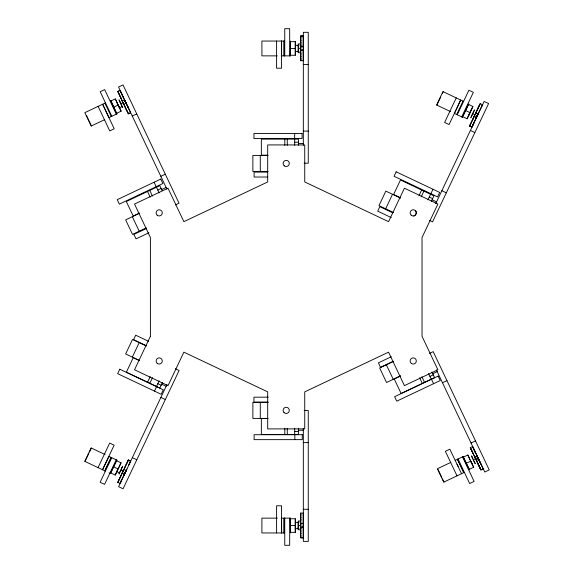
<?xml version="1.0" encoding="UTF-8"?>
<svg xmlns="http://www.w3.org/2000/svg" width="574" height="574" viewBox="0 0 574 574"><rect width="100%" height="100%" fill="white"/><g stroke="black" fill="none" stroke-linecap="round" stroke-linejoin="round"><path stroke-width="0.86" d="M295.309 41.665L295.309 55.248L290.365 55.248L290.365 41.665L295.309 41.665L295.323 45.784M295.309 518.753L295.309 532.335L290.365 532.335L290.365 518.753L295.309 518.753L295.28 524.744M300.676 48.144L300.74 52.686L298.265 52.686L298.229 47.204M298.229 524.292L298.229 527.578M300.69 48.474C302.742 44.428 297.346 41.228 298.243 46.795M303.172 35.983L303.165 46.472L300.697 46.472L300.704 35.983L303.244 36.062L300.704 35.983M300.776 52.887L300.769 60.751L300.668 48.13M300.64 525.354L300.654 523.51L303.165 523.56L303.172 513.07L300.704 513.07L300.654 523.51M303.165 523.56L303.244 537.838L300.769 537.838L300.776 527.355L303.244 527.355M300.69 525.562C302.742 521.515 297.346 518.315 298.243 523.883M295.28 47.656L295.309 45.368L299.011 45.368M298.236 47.534L298.265 44.047M298.236 524.629L298.265 521.135M300.69 525.095L300.683 524.959M300.654 47.843C300.848 44.062 304.507 46.989 303.122 50.125L303.244 60.751L300.697 60.672M300.754 527.664L300.762 527.025C302.398 530.828 296.514 530.763 298.243 526.968M303.23 527.664L303.23 527.025M298.243 527.614L298.265 529.773M295.402 528.216L295.309 528.632L299.011 528.632M295.301 522.562L299.011 522.455M298.258 45.375L298.286 45.712M116.852 471.749L115.216 475.071L110.753 472.954L116.565 460.685L121.028 462.795L119.521 466.181M115.216 475.071L121.028 462.795M119.478 472.99L116.838 471.627M119.485 466.282L118.438 468.197M468.915 115.065L467.064 118.739L462.601 116.63L468.413 104.353L472.876 106.47L471.003 110.674M467.064 118.739L470.336 111.894M120.167 471.484L118.99 474.024L120.483 470.802M121.76 468.119L122.685 466.217L121.487 468.693M124.859 467.423L122.901 471.34M125.534 471.627L125.397 472.172M472.015 115.152L470.838 117.699L472.33 114.47M473.607 111.787L474.533 109.885L473.335 112.361M476.707 111.091L475.38 113.781M477.381 115.295L476.858 116.386M121.545 474.49L117.799 482.39L128.339 459.968L130.607 461.13L128.669 465.119M125.096 472.789L125.261 472.101M125.555 471.835L125.39 472.158M477.367 115.259L477.188 115.675M117.77 482.289L120.031 483.444L126.624 469.446L123.977 475.028L125.95 470.802M474.124 122.377L471.878 127.112L469.647 126.058L474.877 114.714M116.967 471.347L117.756 469.647M125.498 471.649L125.347 472.022L125.519 471.584M470.924 110.638L471.29 109.813L470.285 111.873M477.927 114.176L475.674 113.056L477.927 114.176L482.454 104.798L480.187 103.643L474.748 115.008M475.085 114.384L473.134 118.639M477.668 115.03L477.963 114.291M477.252 115.525L477.905 114.118M125.67 471.677L126.861 469.037M123.116 470.967L121.222 475.085L121.473 474.59M469.604 113.315L468.649 115.396L468.843 115.03M470.651 111.22L469.733 113.372L472.876 106.47M120.339 471.075L121.301 469.051M125.34 471.993L125.146 472.445M472.187 114.743L473.148 112.726M481.643 106.434L481.909 105.867L481.636 106.412M132.336 357.121L139.209 342.613M85.017 461.446L88.748 453.575M89.494 451.996L91.359 448.057M98.046 467.623L109.67 443.071L114.133 445.187L102.509 469.733M102.567 469.762L108.96 456.395M104.798 470.816L111.141 457.428M104.848 470.845L111.191 457.456M111.751 457.722L100.12 482.268L104.583 484.384L116.213 459.831M147.575 382.234L150.252 376.594M149.807 383.289L152.483 377.649M110.43 473.485L116.773 460.097M156.501 386.46L159.177 380.82M154.492 391.109L156.602 386.646M162.492 382.471L159.852 388.046L126.373 372.189L133.247 357.688L139.532 360.659M125.003 467.193L128.339 459.968M166.984 384.523L118.596 486.68L123.058 488.797L179.088 370.517L175.364 368.759M120.031 483.444L121.53 480.287M123.403 476.334L124.149 474.755M385.663 208.785L392.53 194.277M436.864 105.121L440.595 97.243M442.461 93.304L443.207 91.725M456.237 97.903L444.606 122.449L449.069 124.565L460.7 100.012L454.414 113.43L462.522 117.275M456.696 114.513L462.988 101.096M457.256 114.778L468.886 90.233L473.349 92.342L461.718 116.895M418.998 195.684L421.675 190.044M421.23 196.746L423.906 191.099M462.278 117.161L468.865 103.887M464.014 114.126L464.761 112.547M427.931 199.917L430.6 194.27M430.866 193.718L432.975 189.255M431.304 201.438L433.951 195.856L400.473 179.999L393.599 194.507L400.666 197.858M469.647 126.058L473.392 118.158M476.851 110.861L480.187 103.643M471.878 127.112L477.181 115.647M435.738 203.612L484.133 101.455L488.596 103.564L432.566 221.844L429.589 220.438M125.175 472.725L124.623 473.866M464.108 113.58L464.452 112.949M121.164 469.36L121.745 468.119M473.012 113.028L473.593 111.787M117.211 470.917L117.806 469.668L117.283 470.953M125.871 470.831L126.058 470.443L123.848 469.446M476.585 117.311L476.377 117.634M117.735 91.467L120.066 90.448L117.735 91.467L122.219 100.945L124.45 99.89L119.966 90.405M105.229 102.997L84.844 112.655L91.187 126.043L104.626 119.672M110.753 100.378L116.845 113.889M118.962 106.398L121.107 111.184L116.644 113.3L110.832 101.024L115.295 98.907L117.146 102.588M121.265 104.69L120.784 103.679L123.015 102.617M113.674 107.187L118.144 105.078L121.107 111.184M123.805 104.296L126.036 103.234L130.635 112.762L128.303 113.781L122.936 102.588M116.917 102.359L119.521 107.84L122.197 106.57M117.096 113.767L108.981 117.613L102.638 104.224L114.212 128.798L109.749 130.908L98.118 106.362M128.303 113.781L130.535 112.726M132.285 116.041L136.748 113.925M160.828 176.297L165.29 174.18M157.771 190.037L161.122 188.451M161.646 189.571L166.108 187.454M139.475 213.047L133.197 216.025L126.323 201.517L159.802 185.66L162.177 190.683M139.367 213.37L125.641 219.878L132.515 234.379L146.241 227.878M175.314 204.954L179.031 203.189L123.008 84.909L118.538 87.026L166.934 189.19M146.7 228.344L133.893 234.407L136.009 238.87L148.903 232.764M391.296 356.734L378.402 362.84L380.512 367.303L393.326 361.24M393.384 361.484L379.658 367.984L386.532 382.492L400.437 375.905M429.488 353.397L433.205 351.632L489.235 469.912L484.772 472.029L436.376 369.864M400.523 375.999L394.238 378.976L401.111 393.477L434.59 377.62L431.942 372.045M432.739 373.717L437.201 371.6M429.919 376.422L433.262 374.836M442.489 382.765L446.952 380.648M471.032 443.02L475.494 440.904M472.603 446.55L483.172 468.865L480.94 469.927L470.278 447.569L472.603 446.55L475.602 452.872M450.827 462.386L437.381 468.757L443.724 482.146L464.108 472.488M455.182 460.326L463.297 456.481M469.496 458.325L467.832 455.017L463.369 457.126L469.18 469.403L473.643 467.286L472.101 463.806M474.763 457.048L476.994 455.993M477.783 457.665L473.32 459.781L473.801 460.793M466.217 463.29L470.68 461.18L473.643 467.286M476.348 460.398L478.58 459.336M469.64 469.869L463.046 456.595M480.847 469.884L483.078 468.829M284.46 41.048L261.902 41.048L261.902 55.865L277.364 55.865M290.573 41.048L290.3 55.865M298.229 48.324L300.697 48.324M290.3 48.453L295.244 48.453L295.309 55.248M300.654 50.125L303.165 50.175L300.697 50.175M299.011 51.545L295.301 51.438M290.573 55.865L281.597 55.865L281.597 41.048M303.33 64.417L308.267 64.417M303.33 131.094L308.267 131.094M294.684 142.201L298.394 142.201M298.394 143.435L303.33 143.435M267.434 155.167L261.349 155.167L261.349 139.116L298.394 139.116L298.394 145.294M268.065 155.418L252.876 155.418L252.876 171.468L268.065 171.468M304.155 163.195L308.267 163.195L308.267 32.316L303.33 32.316L303.33 145.358M267.491 172.085L254.11 172.085L254.11 177.022L267.491 177.022M268.209 397.172L253.945 397.172L253.945 402.109L268.115 402.109M268.065 402.352L252.876 402.352L252.876 418.41L268.065 418.41M304.155 410.503L308.267 410.503L308.267 541.382L303.33 541.382L303.33 428.34M267.434 418.532L261.349 418.532L261.349 434.583L298.394 434.583L298.394 428.405M298.394 430.263L303.33 430.263M294.684 431.497L298.394 431.497M303.33 442.604L308.267 442.604M303.33 509.281L308.267 509.281M277.364 518.135L261.902 518.135L261.902 532.952L284.46 532.952M290.573 518.135L281.597 518.135L281.662 532.952M300.697 525.411L298.229 525.411L298.229 526.53M290.3 525.547L295.244 525.547L295.309 532.335M300.64 525.741L300.654 527.219L303.165 527.262M290.573 532.952L290.3 518.135M300.654 527.219L300.697 537.766L303.172 537.766M124.45 99.89L125.168 101.411M125.979 103.212L125.168 101.533M470.278 447.569L473.751 454.723M477.102 456.036L477.64 457.048M463.34 101.268L442.956 91.61L436.613 104.999L450.583 111.621M472.667 113.731L474.899 114.793M465.449 110.459L469.912 112.576M474.088 116.407L476.341 117.519L474.11 116.465M469.618 125.957L471.85 127.012M470.386 130.463L474.856 132.58M441.844 190.719L446.314 192.835M429.28 197.061L432.624 198.647M432.1 199.766L436.563 201.876M400.343 197.98L385.836 191.106L378.969 205.614L393.47 212.48M392.716 212.803L379.816 206.697L377.706 211.16L391.31 217.603M148.587 341.315L135.694 335.209L133.584 339.672L146.392 345.742M146.241 345.943L132.515 339.442L125.641 353.95L139.547 360.537M161.703 384.142L166.166 386.259M157.828 383.676L161.172 385.262M160.878 397.416L165.341 399.533M132.336 457.672L136.799 459.788M128.375 460.075L130.607 461.13M105.078 454.558L91.108 447.942L84.765 461.331L105.15 470.989M108.909 456.373L117.017 460.212M120.82 470.063L123.051 471.118M113.602 466.791L118.065 468.908M122.24 472.732L124.493 473.851M109.082 472.847L110.674 473.607M300.704 513.07L300.776 521.895M478.034 458.217L477.798 457.787M472.998 459.064L471.527 455.899L472.108 457.055M474.002 461.18L475.229 463.706L474.282 461.761M124.931 100.988L125.089 101.275M121.301 98.879L123.087 102.875M122.736 102.072L122.936 102.473M123.216 103.141L123.023 102.739M119.715 101.289L119.514 100.909L119.873 101.713M475.731 459.186L473.981 455.354M477.532 457.177L477.991 458.138M477.181 462.113L475.459 458.569M124.709 100.127L125.261 101.282M119.571 100.952L118.99 99.797L120.145 102.294M121.466 105.078L122.685 107.603L121.143 104.403M477.216 456.308L479.161 460.477L477.145 456.28M473.679 460.506L474.253 461.733M471.053 461.883L472.058 463.943L471.182 461.826M124.673 100.206L126.624 104.375L124.608 100.177M125.39 107.525C124.773 106.269 126.237 109.304 125.441 107.661M477.826 457.801L477.539 457.248M125.132 101.404L125.369 101.835L125.053 101.261M122.901 102.459L124.874 106.42M431.447 379.249L433.564 383.712M428.57 373.566L431.239 379.206M462.486 456.861L474.117 481.414L469.654 483.523L458.023 458.978M421.876 376.738L424.545 382.377M419.637 377.792L422.313 383.439M457.464 459.243L463.806 472.632L457.413 459.265M457.098 464.237L458.217 466.597M461.525 473.715L449.837 449.191L445.374 451.308L457.004 475.853M438.005 469.424L441.736 477.303M442.482 478.874L443.975 482.024M386.352 364.813L393.226 379.321M117.835 91.503L121.58 99.41M154.069 182.223L156.185 186.686M156.451 187.246L159.12 192.886M116.292 114.147L104.662 89.601L100.199 91.718L111.83 116.264M149.757 190.417L152.426 196.057M147.525 191.479L150.194 197.119M104.87 103.162L111.27 116.529M86.581 115.683L91.431 125.921M132.336 216.707L139.209 231.207M478.687 459.387L480.933 464.122M477.202 462.02L480.94 469.927M472.847 458.769L473.335 459.788M470.845 461.101L471.9 463.562M470.68 461.18L467.832 455.017M126.151 103.284L128.389 108.02M125.039 106.707L128.404 113.824M120.303 102.667L120.798 103.686M118.144 105.078L115.295 98.907M122.858 102.33L122.162 100.924M470.371 460.441L469.453 458.461M119.866 101.727L120.454 102.961M472.682 458.396L472.093 457.105M118.883 106.434L119.521 107.84M474.54 462.228L474.698 462.594M295.388 45.368L295.402 45.784M300.74 44.047L300.762 44.643M298.265 52.686L298.236 49.134M303.18 526.968L303.187 527.614M300.704 527.578L300.668 525.067M300.776 36.062L300.776 44.808M294.857 434.705L294.857 439.641M294.684 133.563L294.684 138.499M294.684 139.116L294.684 145.358M294.684 428.34L294.684 434.583M289.683 55.865L289.683 28.7L284.747 28.7L284.747 55.865M289.683 518.135L289.683 545.3L284.747 545.3L284.747 518.135M287.28 139.116L287.28 145.358M287.28 428.34L287.28 434.583M284.812 139.116L284.812 145.358M284.812 428.34L284.812 434.583M284.13 41.048L284.13 55.865M284.13 518.135L284.13 532.952M284.073 41.048L284.073 55.865M284.073 518.135L284.073 532.952M281.54 41.048L281.54 68.213L276.596 68.213L276.596 41.048M281.54 532.952L281.54 505.787L276.596 505.787L276.596 532.952M260.287 155.418L260.287 171.468M260.287 402.352L260.287 418.41M415.576 210.522A3.702 3.702 0 0 1 413.775 216.118M300.733 58.691C300.74 60.844 300.747 57.335 300.733 58.691M300.733 56.223C300.74 58.34 300.74 54.846 300.733 56.223M300.733 53.755C300.74 55.908 300.747 52.399 300.733 53.755M300.733 42.641C300.74 44.794 300.747 41.285 300.733 42.641M300.733 40.173C300.74 42.289 300.747 38.795 300.733 40.173M300.733 37.705C300.74 39.857 300.747 36.349 300.733 37.705M300.733 535.786C300.74 537.895 300.74 534.401 300.733 535.786M300.733 533.318C300.74 535.463 300.747 531.955 300.733 533.318M300.733 530.842C300.74 532.959 300.74 529.465 300.733 530.842M300.733 519.735C300.74 521.852 300.74 518.365 300.733 519.735M300.733 517.267C300.74 519.413 300.747 515.918 300.733 517.267M300.733 514.792C300.74 516.909 300.74 513.429 300.733 514.792M301.996 527.025L301.996 527.664L301.946 526.968M118.323 481.199L118.509 480.818L118.323 481.199M118.84 480.108L118.581 480.668L118.84 480.108M119.378 478.967L119.894 477.877L119.406 478.91M120.432 476.736L120.956 475.645L120.432 476.736M125.189 466.698L125.713 465.6L125.189 466.698M126.251 464.466L126.768 463.369L126.251 464.466M127.306 462.235L127.83 461.137L127.306 462.235M120.554 482.253L121.071 481.163L120.554 482.253M129.537 463.29L130.061 462.192L129.537 463.29M470.171 124.867L470.687 123.776L470.171 124.867M471.225 122.635L471.742 121.545L471.254 122.578M472.28 120.404L472.804 119.313L472.28 120.404M477.037 110.366L477.561 109.268L477.037 110.366M478.099 108.134L478.616 107.037L478.099 108.134M479.154 105.903L479.677 104.805L479.154 105.903M472.402 125.928L472.919 124.831L472.402 125.928M473.457 123.697L473.973 122.599L473.485 123.64M478.472 113.114L475.868 118.588L478.472 113.114M119.779 369.204L117.67 373.667L161.186 394.281L163.303 389.818L119.779 369.204M150.395 336.299L134.538 369.771L168.017 385.635L183.874 352.156L267.692 391.863L267.692 428.9L304.737 428.9L304.737 391.863L388.555 352.156L404.412 385.635L437.89 369.771L422.034 336.299L422.034 237.521L437.89 204.05L404.412 188.193L388.555 221.664L304.737 181.958L304.737 144.921L267.692 144.921L267.692 181.958L183.874 221.664L168.017 188.193L134.538 204.05L150.395 237.521L150.395 336.299M396.153 171.813L394.044 176.275L437.56 196.889L439.677 192.426L396.153 171.813M160.77 179.052L117.247 199.666L119.363 204.129L162.88 183.515L160.77 179.052M438.141 376.078L394.625 396.691L396.734 401.154L440.258 380.54L438.141 376.078M302.096 133.563L253.945 133.563L253.945 138.499L302.096 138.499L302.096 133.563M302.268 434.705L254.11 434.705L254.11 439.641L302.268 439.641L302.268 434.705M473.098 447.663L473.615 448.76L473.098 447.663M474.153 449.894L474.669 450.992L474.153 449.894M475.207 452.125L475.695 453.151L475.207 452.125M479.964 462.17L480.481 463.268L479.964 462.17M470.867 448.724L471.383 449.815L470.867 448.724M471.921 450.956L472.101 451.343L471.921 450.956M472.438 452.054L472.165 451.487L472.438 452.054M472.976 453.187L473.493 454.285L472.976 453.187M477.733 463.225L478.25 464.323L477.733 463.225M478.788 465.457L479.312 466.554L478.788 465.457M479.85 467.695L480.366 468.786L479.85 467.695M120.554 91.56L121.071 92.658L120.554 91.56M121.616 93.792L122.133 94.889L121.645 93.849M122.671 96.023L123.188 97.121L122.7 96.08M127.428 106.068L127.945 107.166L127.457 106.125M118.323 92.622L118.84 93.713L118.323 92.622M119.385 94.853L119.901 95.944L119.406 94.911M120.44 97.085L120.956 98.183L120.44 97.085M126.251 109.354L126.768 110.452L126.251 109.354M127.306 111.586L127.823 112.683L127.306 111.586M411.221 215.207A3.085 3.085 0 0 0 416.258 213.413A3.085 3.085 0 0 0 412.182 209.948A3.085 3.085 0 0 0 411.221 215.207M284.216 165.793A3.085 3.085 0 0 0 289.253 163.992A3.085 3.085 0 0 0 285.178 160.533A3.085 3.085 0 0 0 284.216 165.793M157.211 363.32A3.085 3.085 0 0 0 162.241 361.52A3.085 3.085 0 0 0 158.166 358.061A3.085 3.085 0 0 0 157.211 363.32M157.211 215.207A3.085 3.085 0 0 0 162.241 213.413A3.085 3.085 0 0 0 158.166 209.948A3.085 3.085 0 0 0 157.211 215.207M411.465 363.507A3.085 3.085 0 0 0 416.301 361.218A3.085 3.085 0 0 0 411.902 358.176A3.085 3.085 0 0 0 411.465 363.507M284.03 412.562A3.085 3.085 0 0 0 289.196 411.178A3.085 3.085 0 0 0 285.414 407.397A3.085 3.085 0 0 0 284.03 412.562"/></g></svg>
